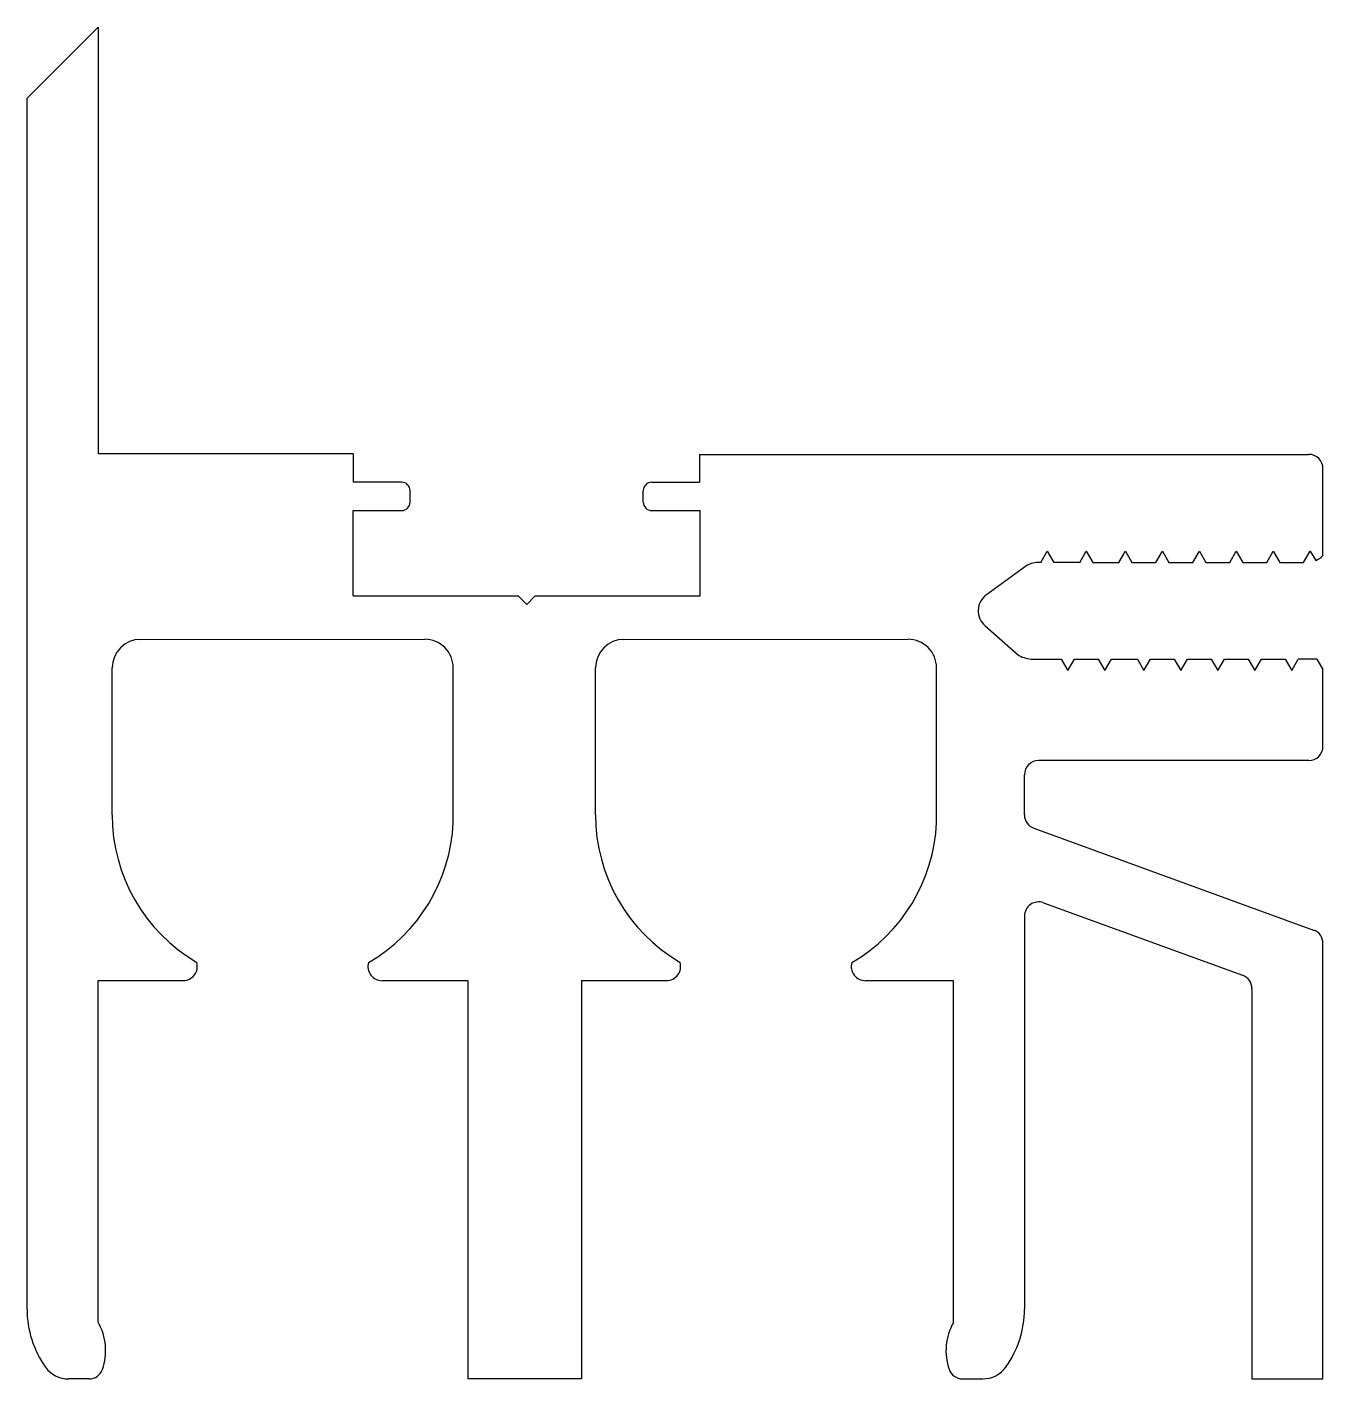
# Model space of a CAD drawing. Extents: x 427.3 to 472.9, y 739.2 to 786.7.
import ezdxf

# ---------------------------------------------------------------- set-up
doc = ezdxf.new("R2010")
doc.units = 0
doc.layers.get('0').update_dxf_attribs({"linetype": 'CONTINUOUS'})

msp = doc.modelspace()

# ---------------------------------------------------------------- linework, layer by layer
at = {"color": 7}
for p, q in [((427.334, 784.215), (429.833, 786.715)), ((429.833, 786.715), (429.833, 771.715)), ((427.334, 741.639), (427.334, 784.215)), ((438.808, 771.715), (429.833, 771.715)), ((438.808, 771.715), (438.808, 770.715)), ((450.989, 771.693), (450.989, 770.715)), ((450.989, 771.693), (472.416, 771.693)), ((472.916, 768.131), (472.916, 771.193)), ((440.508, 770.715), (438.808, 770.715)), ((440.808, 770.015), (440.808, 770.415)), ((449.008, 770.015), (449.008, 770.415)), ((449.308, 770.715), (450.989, 770.715)), ((438.808, 769.715), (440.508, 769.715)), ((438.808, 766.715), (438.808, 769.715)), ((449.308, 769.715), (451.008, 769.715)), ((451.008, 766.715), (451.008, 769.715)), ((462.987, 767.893), (463.218, 768.293)), ((463.218, 768.293), (463.449, 767.893)), ((464.362, 767.893), (464.593, 768.293)), ((464.593, 768.293), (464.824, 767.893)), ((465.737, 767.893), (465.968, 768.293)), ((465.968, 768.293), (466.199, 767.893)), ((467.037, 767.893), (467.268, 768.293)), ((467.268, 768.293), (467.499, 767.893)), ((468.337, 767.893), (468.568, 768.293)), ((468.568, 768.293), (468.799, 767.893)), ((469.637, 767.893), (469.868, 768.293)), ((469.868, 768.293), (470.099, 767.893)), ((470.937, 767.893), (471.168, 768.293)), ((471.168, 768.293), (471.399, 767.893)), ((472.237, 767.893), (472.468, 768.293)), ((472.468, 768.293), (472.661, 767.959)), ((462.495, 767.79), (461.077, 766.756)), ((462.987, 767.893), (462.937, 767.893)), ((464.362, 767.893), (463.449, 767.893)), ((464.824, 767.893), (465.737, 767.893)), ((466.199, 767.893), (467.037, 767.893)), ((467.499, 767.893), (468.337, 767.893)), ((468.799, 767.893), (469.637, 767.893)), ((470.099, 767.893), (470.937, 767.893)), ((471.399, 767.893), (472.237, 767.893)), ((438.808, 766.715), (444.608, 766.715)), ((444.608, 766.715), (444.908, 766.415)), ((444.908, 766.415), (445.208, 766.715)), ((445.208, 766.715), (451.008, 766.715)), ((461.031, 765.662), (462.224, 764.627)), ((431.328, 765.19), (441.322, 765.192)), ((448.328, 765.19), (458.322, 765.192)), ((462.724, 764.493), (463.712, 764.493)), ((463.712, 764.493), (463.943, 764.093)), ((463.943, 764.093), (464.174, 764.493)), ((464.174, 764.493), (465.012, 764.493)), ((465.012, 764.493), (465.243, 764.093)), ((465.243, 764.093), (465.474, 764.493)), ((465.474, 764.493), (466.387, 764.493)), ((466.387, 764.493), (466.618, 764.093)), ((466.618, 764.093), (466.849, 764.493)), ((466.849, 764.493), (467.687, 764.493)), ((467.687, 764.493), (467.918, 764.093)), ((467.918, 764.093), (468.149, 764.493)), ((468.149, 764.493), (468.987, 764.493)), ((468.987, 764.493), (469.218, 764.093)), ((469.218, 764.093), (469.449, 764.493)), ((469.449, 764.493), (470.287, 764.493)), ((470.287, 764.493), (470.518, 764.093)), ((470.518, 764.093), (470.749, 764.493)), ((470.749, 764.493), (471.587, 764.493)), ((471.587, 764.493), (471.818, 764.093)), ((471.818, 764.093), (472.049, 764.493)), ((472.706, 764.493), (472.049, 764.493)), ((472.706, 764.493), (472.916, 764.128)), ((430.329, 759.016), (430.329, 764.19)), ((442.323, 758.746), (442.323, 764.192)), ((447.329, 759.016), (447.329, 764.19)), ((459.323, 758.746), (459.323, 764.192)), ((472.916, 761.429), (472.916, 764.128)), ((472.416, 760.929), (462.916, 760.929)), ((462.416, 759.02), (462.416, 760.429)), ((462.746, 758.55), (472.587, 754.969)), ((463.087, 755.93), (470.091, 753.382)), ((462.416, 755.46), (462.416, 741.643)), ((472.916, 739.197), (472.916, 754.5)), ((429.834, 753.193), (432.334, 753.193)), ((429.834, 741.184), (429.834, 753.193)), ((432.334, 753.193), (432.823, 753.193)), ((442.834, 753.189), (439.826, 753.189)), ((442.834, 753.189), (442.834, 739.193)), ((446.834, 753.193), (449.323, 753.193)), ((446.834, 753.193), (446.834, 739.193)), ((449.323, 753.193), (449.823, 753.193)), ((459.917, 753.189), (456.826, 753.189)), ((459.917, 741.169), (459.917, 753.189)), ((470.42, 752.912), (470.42, 739.197)), ((429.514, 739.189), (428.797, 739.189)), ((446.834, 739.193), (442.834, 739.193)), ((460.237, 739.193), (460.953, 739.193)), ((470.42, 739.197), (472.916, 739.197))]:
    msp.add_line(p, q, dxfattribs=at)
for centre, radius, start, end in [((472.416, 771.193), 0.5, 0, 90), ((440.508, 770.415), 0.3, 0, 90), ((449.308, 770.415), 0.3, 90, 180), ((440.508, 770.015), 0.3, 270, 0), ((449.308, 770.015), 0.3, 180, 270), ((472.124, 769.033), 1.2, 296.5447, 311.3141), ((462.937, 766.893), 1, 90, 116.2172), ((461.49, 766.191), 0.7, 126.1047, 229.0579), ((431.329, 764.19), 1, 90.0106, 180), ((441.323, 764.192), 1, 0, 90.0106), ((448.329, 764.19), 1, 90.0106, 180), ((458.323, 764.192), 1, 0, 90.0106), ((462.724, 765.493), 1, 240, 270), ((472.416, 761.429), 0.5, 270, 0), ((462.916, 760.429), 0.5, 90, 180), ((436.329, 759.016), 6, 180, 239.7128), ((453.329, 759.016), 6, 180, 239.7128), ((462.916, 759.02), 0.5, 180, 250.0084), ((436.329, 759.016), 6, 300.1972, 357.4262), ((453.329, 759.016), 6, 300.1972, 357.4262), ((462.916, 755.46), 0.5, 70.0084, 180), ((472.416, 754.5), 0.5, 0, 70.0084), ((432.823, 753.693), 0.5, 270, 16.4321), ((439.826, 753.689), 0.5, 163.6325, 270), ((449.823, 753.693), 0.5, 270, 16.4321), ((456.826, 753.689), 0.5, 163.6325, 270), ((469.92, 752.912), 0.5, 0, 70.0084), ((430.834, 741.639), 3.5, 180, 215.4434), ((458.916, 741.643), 3.5, 324.5566, 0), ((428.099, 740.189), 2, 340.5454, 29.8479), ((461.656, 740.181), 2, 150.3902, 198.993), ((428.797, 740.189), 1, 215.4434, 270), ((429.514, 739.689), 0.5, 270, 340.5454), ((460.237, 739.693), 0.5, 198.993, 270), ((460.953, 740.193), 1, 270, 324.5566)]:
    msp.add_arc(centre, radius, start, end, dxfattribs=at)

doc.saveas('drawing.dxf')
